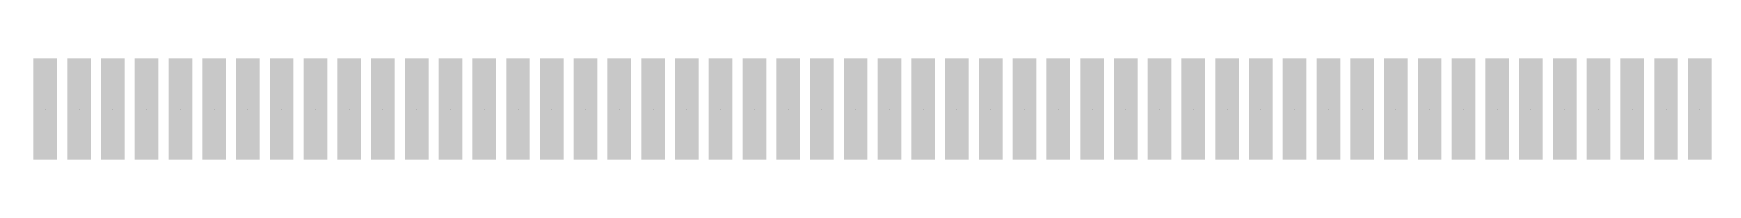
# Model space of a CAD drawing. Extents: x -2201 to 2204, y -2226 to 2180.
# Drawn here: x -1109 to -133, y -945 to -872 of the extents above; entities that cross this region are included whole.
import ezdxf

# ---------------------------------------------------------------- set-up
doc = ezdxf.new("R2010")
doc.units = 0
for name, color, linetype in [('DRIL_NPLTE_THRU_01', 3, 'CONTINUOUS'), ('DRIL_NPLTE_THRU_02', 4, 'CONTINUOUS'), ('DRIL_NPLTE_THRU_03', 6, 'CONTINUOUS'), ('DRIL_NPLTE_THRU_04', 1, 'CONTINUOUS'), ('PADS_BOT', 16, 'CONTINUOUS'), ('PADS_INNER', 96, 'CONTINUOUS'), ('PADS_TOP', 96, 'CONTINUOUS')]:
    doc.layers.add(name, color=color, linetype=linetype)

# ---------------------------------------------------------------- blocks, each defined once
blk = doc.blocks.new('DRIL_HOLE_0')
blk.add_lwpolyline([(0, 0, 1), (0, 0, 1)], format="xyb", close=True)
blk = doc.blocks.new('PAD_8')
blk.add_lwpolyline([(0, 0, 1), (0, 0, 1)], format="xyb", close=True)
blk = doc.blocks.new('PAD_3')
blk.add_lwpolyline([(0, 0), (0, 0)])
blk = doc.blocks.new('PAD_80')
at = {"const_width": 13.78}
blk.add_lwpolyline([(-29.53, 0), (29.53, 0)], dxfattribs=at)
blk = doc.blocks.new('STK_TOP_15')
at = {"layer": 'DRIL_NPLTE_THRU_01'}
blk.add_blockref('DRIL_HOLE_0', (0, 0), dxfattribs=at)
at = {"layer": 'DRIL_NPLTE_THRU_02'}
blk.add_blockref('DRIL_HOLE_0', (0, 0), dxfattribs=at)
at = {"layer": 'DRIL_NPLTE_THRU_03'}
blk.add_blockref('DRIL_HOLE_0', (0, 0), dxfattribs=at)
at = {"layer": 'DRIL_NPLTE_THRU_04'}
blk.add_blockref('DRIL_HOLE_0', (0, 0), dxfattribs=at)
at = {"layer": 'PADS_BOT'}
blk.add_blockref('PAD_3', (0, 0), dxfattribs=at)
at = {"layer": 'PADS_INNER'}
blk.add_blockref('PAD_8', (0, 0), dxfattribs=at)
at = {"layer": 'PADS_TOP', "rotation": 90}
blk.add_blockref('PAD_80', (0, 0), dxfattribs=at)
blk = doc.blocks.new('SYM_TOP_13')
for p in [(78.74, -204.72), (98.43, -204.72), (118.11, -204.72), (137.8, -204.72), (157.48, -204.72), (177.17, -204.72), (196.85, -204.72), (216.54, -204.72), (236.22, -204.72), (255.91, -204.72), (275.59, -204.72), (295.28, -204.72), (314.96, -204.72), (334.65, -204.72), (354.33, -204.72), (374.02, -204.72), (393.7, -204.72), (413.39, -204.72), (433.07, -204.72), (452.76, -204.72), (472.44, -204.72), (492.13, -204.72), (511.81, -204.72), (531.5, -204.72), (551.18, -204.72), (570.87, -204.72), (590.55, -204.72), (610.24, -204.72), (629.92, -204.72), (649.61, -204.72), (669.29, -204.72), (688.98, -204.72), (708.66, -204.72), (728.35, -204.72), (748.03, -204.72), (767.72, -204.72), (787.4, -204.72), (807.09, -204.72), (826.77, -204.72), (846.46, -204.72), (866.14, -204.72), (885.83, -204.72), (905.51, -204.72), (925.2, -204.72), (944.88, -204.72), (964.57, -204.72), (984.25, -204.72), (1003.94, -204.72), (1023.62, -204.72), (1043.31, -204.72)]:
    blk.add_blockref('STK_TOP_15', p)
blk = doc.blocks.new('PART_TOP_422')
blk.add_blockref('SYM_TOP_13', (0, 0))

msp = doc.modelspace()

# ---------------------------------------------------------------- block references
at = {"rotation": 180}
msp.add_blockref('PART_TOP_422', (-59.06, -1113.19), dxfattribs=at)

doc.saveas('drawing.dxf')
